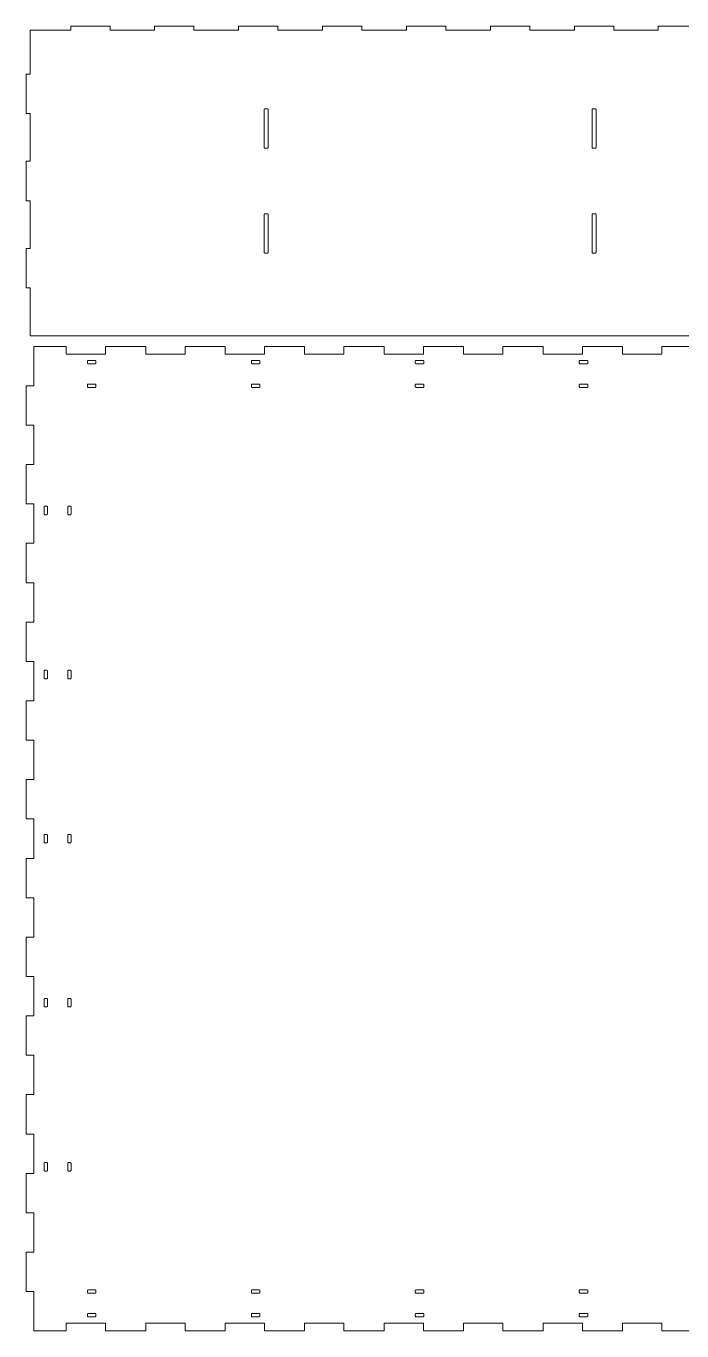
# Model space of a CAD drawing. Header units: millimetres. Extents: x 0 to 3016, y 0 to 2002.
# Drawn here: x 0 to 500, y 0 to 994 of the extents above; entities that cross this region are included whole.
import ezdxf

# ---------------------------------------------------------------- set-up
doc = ezdxf.new("R2010")
doc.units = ezdxf.units.MM
doc.layers.add('CORTE', color=1, linetype='Continuous', lineweight=0)

msp = doc.modelspace()

# ---------------------------------------------------------------- linework, layer by layer
at = {"layer": 'CORTE'}
for points in [[(512, 994), (482, 994), (482, 991), (448, 991), (448, 994), (418, 994), (418, 991), (384, 991), (384, 994), (354, 994), (354, 991), (320, 991), (320, 994), (290, 994), (290, 991), (256, 991), (256, 994), (226, 994), (226, 991), (192, 991), (192, 994), (162, 994), (162, 991), (128, 991), (128, 994), (98, 994), (98, 991), (64, 991), (64, 994), (34, 994), (34, 991), (3, 991), (3, 957.5), (0, 957.5), (0, 927.5), (3, 927.5), (3, 891), (0, 891), (0, 861), (3, 861), (3, 824.5), (0, 824.5), (0, 794.5), (3, 794.5), (3, 758), (34, 758), (64, 758), (98, 758), (128, 758), (162, 758), (192, 758), (226, 758), (256, 758), (290, 758), (320, 758), (354, 758), (384, 758), (418, 758), (448, 758), (482, 758), (512, 758)], [(515.294118, 750), (484.705882, 750), (484.705882, 744), (454.705882, 744), (454.705882, 750), (424.117647, 750), (424.117647, 744), (394.117647, 744), (394.117647, 750), (363.529412, 750), (363.529412, 744), (333.529412, 744), (333.529412, 750), (302.941176, 750), (302.941176, 744), (272.941176, 744), (272.941176, 750), (242.352941, 750), (242.352941, 744), (212.352941, 744), (212.352941, 750), (181.764706, 750), (181.764706, 744), (151.764706, 744), (151.764706, 750), (121.176471, 750), (121.176471, 744), (91.176471, 744), (91.176471, 750), (60.588235, 750), (60.588235, 744), (30.588235, 744), (30.588235, 750), (6, 750), (6, 720), (0, 720), (0, 690), (6, 690), (6, 660), (0, 660), (0, 630), (6, 630), (6, 600), (0, 600), (0, 570), (6, 570), (6, 540), (0, 540), (0, 510), (6, 510), (6, 480), (0, 480), (0, 450), (6, 450), (6, 420), (0, 420), (0, 390), (6, 390), (6, 360), (0, 360), (0, 330), (6, 330), (6, 300), (0, 300), (0, 270), (6, 270), (6, 240), (0, 240), (0, 210), (6, 210), (6, 180), (0, 180), (0, 150), (6, 150), (6, 120), (0, 120), (0, 90), (6, 90), (6, 60), (0, 60), (0, 30), (6, 30), (6, 0), (30.588235, 0), (30.588235, 6), (60.588235, 6), (60.588235, 0), (91.176471, 0), (91.176471, 6), (121.176471, 6), (121.176471, 0), (151.764706, 0), (151.764706, 6), (181.764706, 6), (181.764706, 0), (212.352941, 0), (212.352941, 6), (242.352941, 6), (242.352941, 0), (272.941176, 0), (272.941176, 6), (302.941176, 6), (302.941176, 0), (333.529412, 0), (333.529412, 6), (363.529412, 6), (363.529412, 0), (394.117647, 0), (394.117647, 6), (424.117647, 6), (424.117647, 0), (454.705882, 0), (454.705882, 6), (484.705882, 6), (484.705882, 0), (515.294118, 0)]]:
    msp.add_lwpolyline(points, dxfattribs=at)
for points in [[(184.5, 930.4), (184.496227, 930.467179), (184.484957, 930.533513), (184.46633, 930.598167), (184.440581, 930.66033), (184.408035, 930.719219), (184.369099, 930.774094), (184.324264, 930.824264), (184.274094, 930.869099), (184.219219, 930.908035), (184.16033, 930.940581), (184.098167, 930.96633), (184.033513, 930.984957), (183.967179, 930.996227), (183.9, 931), (182.1, 931), (182.032821, 930.996227), (181.966487, 930.984957), (181.901833, 930.96633), (181.83967, 930.940581), (181.780781, 930.908035), (181.725906, 930.869099), (181.675736, 930.824264), (181.630901, 930.774094), (181.591965, 930.719219), (181.559419, 930.66033), (181.53367, 930.598167), (181.515043, 930.533513), (181.503773, 930.467179), (181.5, 930.4), (181.5, 901.6), (181.503773, 901.532821), (181.515043, 901.466487), (181.53367, 901.401833), (181.559419, 901.33967), (181.591965, 901.280781), (181.630901, 901.225906), (181.675736, 901.175736), (181.725906, 901.130901), (181.780781, 901.091965), (181.83967, 901.059419), (181.901833, 901.03367), (181.966487, 901.015043), (182.032821, 901.003773), (182.1, 901), (183.9, 901), (183.967179, 901.003773), (184.033513, 901.015043), (184.098167, 901.03367), (184.16033, 901.059419), (184.219219, 901.091965), (184.274094, 901.130901), (184.324264, 901.175736), (184.369099, 901.225906), (184.408035, 901.280781), (184.440581, 901.33967), (184.46633, 901.401833), (184.484957, 901.466487), (184.496227, 901.532821), (184.5, 901.6)], [(434.5, 930.4), (434.496227, 930.467179), (434.484957, 930.533513), (434.46633, 930.598167), (434.440581, 930.66033), (434.408035, 930.719219), (434.369099, 930.774094), (434.324264, 930.824264), (434.274094, 930.869099), (434.219219, 930.908035), (434.16033, 930.940581), (434.098167, 930.96633), (434.033513, 930.984957), (433.967179, 930.996227), (433.9, 931), (432.1, 931), (432.032821, 930.996227), (431.966487, 930.984957), (431.901833, 930.96633), (431.83967, 930.940581), (431.780781, 930.908035), (431.725906, 930.869099), (431.675736, 930.824264), (431.630901, 930.774094), (431.591965, 930.719219), (431.559419, 930.66033), (431.53367, 930.598167), (431.515043, 930.533513), (431.503773, 930.467179), (431.5, 930.4), (431.5, 901.6), (431.503773, 901.532821), (431.515043, 901.466487), (431.53367, 901.401833), (431.559419, 901.33967), (431.591965, 901.280781), (431.630901, 901.225906), (431.675736, 901.175736), (431.725906, 901.130901), (431.780781, 901.091965), (431.83967, 901.059419), (431.901833, 901.03367), (431.966487, 901.015043), (432.032821, 901.003773), (432.1, 901), (433.9, 901), (433.967179, 901.003773), (434.033513, 901.015043), (434.098167, 901.03367), (434.16033, 901.059419), (434.219219, 901.091965), (434.274094, 901.130901), (434.324264, 901.175736), (434.369099, 901.225906), (434.408035, 901.280781), (434.440581, 901.33967), (434.46633, 901.401833), (434.484957, 901.466487), (434.496227, 901.532821), (434.5, 901.6)], [(184.5, 850.4), (184.496227, 850.467179), (184.484957, 850.533513), (184.46633, 850.598167), (184.440581, 850.66033), (184.408035, 850.719219), (184.369099, 850.774094), (184.324264, 850.824264), (184.274094, 850.869099), (184.219219, 850.908035), (184.16033, 850.940581), (184.098167, 850.96633), (184.033513, 850.984957), (183.967179, 850.996227), (183.9, 851), (182.1, 851), (182.032821, 850.996227), (181.966487, 850.984957), (181.901833, 850.96633), (181.83967, 850.940581), (181.780781, 850.908035), (181.725906, 850.869099), (181.675736, 850.824264), (181.630901, 850.774094), (181.591965, 850.719219), (181.559419, 850.66033), (181.53367, 850.598167), (181.515043, 850.533513), (181.503773, 850.467179), (181.5, 850.4), (181.5, 821.6), (181.503773, 821.532821), (181.515043, 821.466487), (181.53367, 821.401833), (181.559419, 821.33967), (181.591965, 821.280781), (181.630901, 821.225906), (181.675736, 821.175736), (181.725906, 821.130901), (181.780781, 821.091965), (181.83967, 821.059419), (181.901833, 821.03367), (181.966487, 821.015043), (182.032821, 821.003773), (182.1, 821), (183.9, 821), (183.967179, 821.003773), (184.033513, 821.015043), (184.098167, 821.03367), (184.16033, 821.059419), (184.219219, 821.091965), (184.274094, 821.130901), (184.324264, 821.175736), (184.369099, 821.225906), (184.408035, 821.280781), (184.440581, 821.33967), (184.46633, 821.401833), (184.484957, 821.466487), (184.496227, 821.532821), (184.5, 821.6)], [(434.5, 850.4), (434.496227, 850.467179), (434.484957, 850.533513), (434.46633, 850.598167), (434.440581, 850.66033), (434.408035, 850.719219), (434.369099, 850.774094), (434.324264, 850.824264), (434.274094, 850.869099), (434.219219, 850.908035), (434.16033, 850.940581), (434.098167, 850.96633), (434.033513, 850.984957), (433.967179, 850.996227), (433.9, 851), (432.1, 851), (432.032821, 850.996227), (431.966487, 850.984957), (431.901833, 850.96633), (431.83967, 850.940581), (431.780781, 850.908035), (431.725906, 850.869099), (431.675736, 850.824264), (431.630901, 850.774094), (431.591965, 850.719219), (431.559419, 850.66033), (431.53367, 850.598167), (431.515043, 850.533513), (431.503773, 850.467179), (431.5, 850.4), (431.5, 821.6), (431.503773, 821.532821), (431.515043, 821.466487), (431.53367, 821.401833), (431.559419, 821.33967), (431.591965, 821.280781), (431.630901, 821.225906), (431.675736, 821.175736), (431.725906, 821.130901), (431.780781, 821.091965), (431.83967, 821.059419), (431.901833, 821.03367), (431.966487, 821.015043), (432.032821, 821.003773), (432.1, 821), (433.9, 821), (433.967179, 821.003773), (434.033513, 821.015043), (434.098167, 821.03367), (434.16033, 821.059419), (434.219219, 821.091965), (434.274094, 821.130901), (434.324264, 821.175736), (434.369099, 821.225906), (434.408035, 821.280781), (434.440581, 821.33967), (434.46633, 821.401833), (434.484957, 821.466487), (434.496227, 821.532821), (434.5, 821.6)], [(53.25, 738.65), (53.246227, 738.717179), (53.234957, 738.783513), (53.21633, 738.848167), (53.190581, 738.91033), (53.158035, 738.969219), (53.119099, 739.024094), (53.074264, 739.074264), (53.024094, 739.119099), (52.969219, 739.158035), (52.91033, 739.190581), (52.848167, 739.21633), (52.783513, 739.234957), (52.717179, 739.246227), (52.65, 739.25), (47.35, 739.25), (47.282821, 739.246227), (47.216487, 739.234957), (47.151833, 739.21633), (47.08967, 739.190581), (47.030781, 739.158035), (46.975906, 739.119099), (46.925736, 739.074264), (46.880901, 739.024094), (46.841965, 738.969219), (46.809419, 738.91033), (46.78367, 738.848167), (46.765043, 738.783513), (46.753773, 738.717179), (46.75, 738.65), (46.75, 737.35), (46.753773, 737.282821), (46.765043, 737.216487), (46.78367, 737.151833), (46.809419, 737.08967), (46.841965, 737.030781), (46.880901, 736.975906), (46.925736, 736.925736), (46.975906, 736.880901), (47.030781, 736.841965), (47.08967, 736.809419), (47.151833, 736.78367), (47.216487, 736.765043), (47.282821, 736.753773), (47.35, 736.75), (52.65, 736.75), (52.717179, 736.753773), (52.783513, 736.765043), (52.848167, 736.78367), (52.91033, 736.809419), (52.969219, 736.841965), (53.024094, 736.880901), (53.074264, 736.925736), (53.119099, 736.975906), (53.158035, 737.030781), (53.190581, 737.08967), (53.21633, 737.151833), (53.234957, 737.216487), (53.246227, 737.282821), (53.25, 737.35)], [(178.25, 738.65), (178.246227, 738.717179), (178.234957, 738.783513), (178.21633, 738.848167), (178.190581, 738.91033), (178.158035, 738.969219), (178.119099, 739.024094), (178.074264, 739.074264), (178.024094, 739.119099), (177.969219, 739.158035), (177.91033, 739.190581), (177.848167, 739.21633), (177.783513, 739.234957), (177.717179, 739.246227), (177.65, 739.25), (172.35, 739.25), (172.282821, 739.246227), (172.216487, 739.234957), (172.151833, 739.21633), (172.08967, 739.190581), (172.030781, 739.158035), (171.975906, 739.119099), (171.925736, 739.074264), (171.880901, 739.024094), (171.841965, 738.969219), (171.809419, 738.91033), (171.78367, 738.848167), (171.765043, 738.783513), (171.753773, 738.717179), (171.75, 738.65), (171.75, 737.35), (171.753773, 737.282821), (171.765043, 737.216487), (171.78367, 737.151833), (171.809419, 737.08967), (171.841965, 737.030781), (171.880901, 736.975906), (171.925736, 736.925736), (171.975906, 736.880901), (172.030781, 736.841965), (172.08967, 736.809419), (172.151833, 736.78367), (172.216487, 736.765043), (172.282821, 736.753773), (172.35, 736.75), (177.65, 736.75), (177.717179, 736.753773), (177.783513, 736.765043), (177.848167, 736.78367), (177.91033, 736.809419), (177.969219, 736.841965), (178.024094, 736.880901), (178.074264, 736.925736), (178.119099, 736.975906), (178.158035, 737.030781), (178.190581, 737.08967), (178.21633, 737.151833), (178.234957, 737.216487), (178.246227, 737.282821), (178.25, 737.35)], [(303.25, 738.65), (303.246227, 738.717179), (303.234957, 738.783513), (303.21633, 738.848167), (303.190581, 738.91033), (303.158035, 738.969219), (303.119099, 739.024094), (303.074264, 739.074264), (303.024094, 739.119099), (302.969219, 739.158035), (302.91033, 739.190581), (302.848167, 739.21633), (302.783513, 739.234957), (302.717179, 739.246227), (302.65, 739.25), (297.35, 739.25), (297.282821, 739.246227), (297.216487, 739.234957), (297.151833, 739.21633), (297.08967, 739.190581), (297.030781, 739.158035), (296.975906, 739.119099), (296.925736, 739.074264), (296.880901, 739.024094), (296.841965, 738.969219), (296.809419, 738.91033), (296.78367, 738.848167), (296.765043, 738.783513), (296.753773, 738.717179), (296.75, 738.65), (296.75, 737.35), (296.753773, 737.282821), (296.765043, 737.216487), (296.78367, 737.151833), (296.809419, 737.08967), (296.841965, 737.030781), (296.880901, 736.975906), (296.925736, 736.925736), (296.975906, 736.880901), (297.030781, 736.841965), (297.08967, 736.809419), (297.151833, 736.78367), (297.216487, 736.765043), (297.282821, 736.753773), (297.35, 736.75), (302.65, 736.75), (302.717179, 736.753773), (302.783513, 736.765043), (302.848167, 736.78367), (302.91033, 736.809419), (302.969219, 736.841965), (303.024094, 736.880901), (303.074264, 736.925736), (303.119099, 736.975906), (303.158035, 737.030781), (303.190581, 737.08967), (303.21633, 737.151833), (303.234957, 737.216487), (303.246227, 737.282821), (303.25, 737.35)], [(428.25, 738.65), (428.246227, 738.717179), (428.234957, 738.783513), (428.21633, 738.848167), (428.190581, 738.91033), (428.158035, 738.969219), (428.119099, 739.024094), (428.074264, 739.074264), (428.024094, 739.119099), (427.969219, 739.158035), (427.91033, 739.190581), (427.848167, 739.21633), (427.783513, 739.234957), (427.717179, 739.246227), (427.65, 739.25), (422.35, 739.25), (422.282821, 739.246227), (422.216487, 739.234957), (422.151833, 739.21633), (422.08967, 739.190581), (422.030781, 739.158035), (421.975906, 739.119099), (421.925736, 739.074264), (421.880901, 739.024094), (421.841965, 738.969219), (421.809419, 738.91033), (421.78367, 738.848167), (421.765043, 738.783513), (421.753773, 738.717179), (421.75, 738.65), (421.75, 737.35), (421.753773, 737.282821), (421.765043, 737.216487), (421.78367, 737.151833), (421.809419, 737.08967), (421.841965, 737.030781), (421.880901, 736.975906), (421.925736, 736.925736), (421.975906, 736.880901), (422.030781, 736.841965), (422.08967, 736.809419), (422.151833, 736.78367), (422.216487, 736.765043), (422.282821, 736.753773), (422.35, 736.75), (427.65, 736.75), (427.717179, 736.753773), (427.783513, 736.765043), (427.848167, 736.78367), (427.91033, 736.809419), (427.969219, 736.841965), (428.024094, 736.880901), (428.074264, 736.925736), (428.119099, 736.975906), (428.158035, 737.030781), (428.190581, 737.08967), (428.21633, 737.151833), (428.234957, 737.216487), (428.246227, 737.282821), (428.25, 737.35)], [(53.25, 720.65), (53.246227, 720.717179), (53.234957, 720.783513), (53.21633, 720.848167), (53.190581, 720.91033), (53.158035, 720.969219), (53.119099, 721.024094), (53.074264, 721.074264), (53.024094, 721.119099), (52.969219, 721.158035), (52.91033, 721.190581), (52.848167, 721.21633), (52.783513, 721.234957), (52.717179, 721.246227), (52.65, 721.25), (47.35, 721.25), (47.282821, 721.246227), (47.216487, 721.234957), (47.151833, 721.21633), (47.08967, 721.190581), (47.030781, 721.158035), (46.975906, 721.119099), (46.925736, 721.074264), (46.880901, 721.024094), (46.841965, 720.969219), (46.809419, 720.91033), (46.78367, 720.848167), (46.765043, 720.783513), (46.753773, 720.717179), (46.75, 720.65), (46.75, 719.35), (46.753773, 719.282821), (46.765043, 719.216487), (46.78367, 719.151833), (46.809419, 719.08967), (46.841965, 719.030781), (46.880901, 718.975906), (46.925736, 718.925736), (46.975906, 718.880901), (47.030781, 718.841965), (47.08967, 718.809419), (47.151833, 718.78367), (47.216487, 718.765043), (47.282821, 718.753773), (47.35, 718.75), (52.65, 718.75), (52.717179, 718.753773), (52.783513, 718.765043), (52.848167, 718.78367), (52.91033, 718.809419), (52.969219, 718.841965), (53.024094, 718.880901), (53.074264, 718.925736), (53.119099, 718.975906), (53.158035, 719.030781), (53.190581, 719.08967), (53.21633, 719.151833), (53.234957, 719.216487), (53.246227, 719.282821), (53.25, 719.35)], [(178.25, 720.65), (178.246227, 720.717179), (178.234957, 720.783513), (178.21633, 720.848167), (178.190581, 720.91033), (178.158035, 720.969219), (178.119099, 721.024094), (178.074264, 721.074264), (178.024094, 721.119099), (177.969219, 721.158035), (177.91033, 721.190581), (177.848167, 721.21633), (177.783513, 721.234957), (177.717179, 721.246227), (177.65, 721.25), (172.35, 721.25), (172.282821, 721.246227), (172.216487, 721.234957), (172.151833, 721.21633), (172.08967, 721.190581), (172.030781, 721.158035), (171.975906, 721.119099), (171.925736, 721.074264), (171.880901, 721.024094), (171.841965, 720.969219), (171.809419, 720.91033), (171.78367, 720.848167), (171.765043, 720.783513), (171.753773, 720.717179), (171.75, 720.65), (171.75, 719.35), (171.753773, 719.282821), (171.765043, 719.216487), (171.78367, 719.151833), (171.809419, 719.08967), (171.841965, 719.030781), (171.880901, 718.975906), (171.925736, 718.925736), (171.975906, 718.880901), (172.030781, 718.841965), (172.08967, 718.809419), (172.151833, 718.78367), (172.216487, 718.765043), (172.282821, 718.753773), (172.35, 718.75), (177.65, 718.75), (177.717179, 718.753773), (177.783513, 718.765043), (177.848167, 718.78367), (177.91033, 718.809419), (177.969219, 718.841965), (178.024094, 718.880901), (178.074264, 718.925736), (178.119099, 718.975906), (178.158035, 719.030781), (178.190581, 719.08967), (178.21633, 719.151833), (178.234957, 719.216487), (178.246227, 719.282821), (178.25, 719.35)], [(303.25, 720.65), (303.246227, 720.717179), (303.234957, 720.783513), (303.21633, 720.848167), (303.190581, 720.91033), (303.158035, 720.969219), (303.119099, 721.024094), (303.074264, 721.074264), (303.024094, 721.119099), (302.969219, 721.158035), (302.91033, 721.190581), (302.848167, 721.21633), (302.783513, 721.234957), (302.717179, 721.246227), (302.65, 721.25), (297.35, 721.25), (297.282821, 721.246227), (297.216487, 721.234957), (297.151833, 721.21633), (297.08967, 721.190581), (297.030781, 721.158035), (296.975906, 721.119099), (296.925736, 721.074264), (296.880901, 721.024094), (296.841965, 720.969219), (296.809419, 720.91033), (296.78367, 720.848167), (296.765043, 720.783513), (296.753773, 720.717179), (296.75, 720.65), (296.75, 719.35), (296.753773, 719.282821), (296.765043, 719.216487), (296.78367, 719.151833), (296.809419, 719.08967), (296.841965, 719.030781), (296.880901, 718.975906), (296.925736, 718.925736), (296.975906, 718.880901), (297.030781, 718.841965), (297.08967, 718.809419), (297.151833, 718.78367), (297.216487, 718.765043), (297.282821, 718.753773), (297.35, 718.75), (302.65, 718.75), (302.717179, 718.753773), (302.783513, 718.765043), (302.848167, 718.78367), (302.91033, 718.809419), (302.969219, 718.841965), (303.024094, 718.880901), (303.074264, 718.925736), (303.119099, 718.975906), (303.158035, 719.030781), (303.190581, 719.08967), (303.21633, 719.151833), (303.234957, 719.216487), (303.246227, 719.282821), (303.25, 719.35)], [(428.25, 720.65), (428.246227, 720.717179), (428.234957, 720.783513), (428.21633, 720.848167), (428.190581, 720.91033), (428.158035, 720.969219), (428.119099, 721.024094), (428.074264, 721.074264), (428.024094, 721.119099), (427.969219, 721.158035), (427.91033, 721.190581), (427.848167, 721.21633), (427.783513, 721.234957), (427.717179, 721.246227), (427.65, 721.25), (422.35, 721.25), (422.282821, 721.246227), (422.216487, 721.234957), (422.151833, 721.21633), (422.08967, 721.190581), (422.030781, 721.158035), (421.975906, 721.119099), (421.925736, 721.074264), (421.880901, 721.024094), (421.841965, 720.969219), (421.809419, 720.91033), (421.78367, 720.848167), (421.765043, 720.783513), (421.753773, 720.717179), (421.75, 720.65), (421.75, 719.35), (421.753773, 719.282821), (421.765043, 719.216487), (421.78367, 719.151833), (421.809419, 719.08967), (421.841965, 719.030781), (421.880901, 718.975906), (421.925736, 718.925736), (421.975906, 718.880901), (422.030781, 718.841965), (422.08967, 718.809419), (422.151833, 718.78367), (422.216487, 718.765043), (422.282821, 718.753773), (422.35, 718.75), (427.65, 718.75), (427.717179, 718.753773), (427.783513, 718.765043), (427.848167, 718.78367), (427.91033, 718.809419), (427.969219, 718.841965), (428.024094, 718.880901), (428.074264, 718.925736), (428.119099, 718.975906), (428.158035, 719.030781), (428.190581, 719.08967), (428.21633, 719.151833), (428.234957, 719.216487), (428.246227, 719.282821), (428.25, 719.35)], [(16.25, 627.65), (16.246227, 627.717179), (16.234957, 627.783513), (16.21633, 627.848167), (16.190581, 627.91033), (16.158035, 627.969219), (16.119099, 628.024094), (16.074264, 628.074264), (16.024094, 628.119099), (15.969219, 628.158035), (15.91033, 628.190581), (15.848167, 628.21633), (15.783513, 628.234957), (15.717179, 628.246227), (15.65, 628.25), (14.35, 628.25), (14.282821, 628.246227), (14.216487, 628.234957), (14.151833, 628.21633), (14.08967, 628.190581), (14.030781, 628.158035), (13.975906, 628.119099), (13.925736, 628.074264), (13.880901, 628.024094), (13.841965, 627.969219), (13.809419, 627.91033), (13.78367, 627.848167), (13.765043, 627.783513), (13.753773, 627.717179), (13.75, 627.65), (13.75, 622.35), (13.753773, 622.282821), (13.765043, 622.216487), (13.78367, 622.151833), (13.809419, 622.08967), (13.841965, 622.030781), (13.880901, 621.975906), (13.925736, 621.925736), (13.975906, 621.880901), (14.030781, 621.841965), (14.08967, 621.809419), (14.151833, 621.78367), (14.216487, 621.765043), (14.282821, 621.753773), (14.35, 621.75), (15.65, 621.75), (15.717179, 621.753773), (15.783513, 621.765043), (15.848167, 621.78367), (15.91033, 621.809419), (15.969219, 621.841965), (16.024094, 621.880901), (16.074264, 621.925736), (16.119099, 621.975906), (16.158035, 622.030781), (16.190581, 622.08967), (16.21633, 622.151833), (16.234957, 622.216487), (16.246227, 622.282821), (16.25, 622.35)], [(34.25, 627.65), (34.246227, 627.717179), (34.234957, 627.783513), (34.21633, 627.848167), (34.190581, 627.91033), (34.158035, 627.969219), (34.119099, 628.024094), (34.074264, 628.074264), (34.024094, 628.119099), (33.969219, 628.158035), (33.91033, 628.190581), (33.848167, 628.21633), (33.783513, 628.234957), (33.717179, 628.246227), (33.65, 628.25), (32.35, 628.25), (32.282821, 628.246227), (32.216487, 628.234957), (32.151833, 628.21633), (32.08967, 628.190581), (32.030781, 628.158035), (31.975906, 628.119099), (31.925736, 628.074264), (31.880901, 628.024094), (31.841965, 627.969219), (31.809419, 627.91033), (31.78367, 627.848167), (31.765043, 627.783513), (31.753773, 627.717179), (31.75, 627.65), (31.75, 622.35), (31.753773, 622.282821), (31.765043, 622.216487), (31.78367, 622.151833), (31.809419, 622.08967), (31.841965, 622.030781), (31.880901, 621.975906), (31.925736, 621.925736), (31.975906, 621.880901), (32.030781, 621.841965), (32.08967, 621.809419), (32.151833, 621.78367), (32.216487, 621.765043), (32.282821, 621.753773), (32.35, 621.75), (33.65, 621.75), (33.717179, 621.753773), (33.783513, 621.765043), (33.848167, 621.78367), (33.91033, 621.809419), (33.969219, 621.841965), (34.024094, 621.880901), (34.074264, 621.925736), (34.119099, 621.975906), (34.158035, 622.030781), (34.190581, 622.08967), (34.21633, 622.151833), (34.234957, 622.216487), (34.246227, 622.282821), (34.25, 622.35)], [(16.25, 502.65), (16.246227, 502.717179), (16.234957, 502.783513), (16.21633, 502.848167), (16.190581, 502.91033), (16.158035, 502.969219), (16.119099, 503.024094), (16.074264, 503.074264), (16.024094, 503.119099), (15.969219, 503.158035), (15.91033, 503.190581), (15.848167, 503.21633), (15.783513, 503.234957), (15.717179, 503.246227), (15.65, 503.25), (14.35, 503.25), (14.282821, 503.246227), (14.216487, 503.234957), (14.151833, 503.21633), (14.08967, 503.190581), (14.030781, 503.158035), (13.975906, 503.119099), (13.925736, 503.074264), (13.880901, 503.024094), (13.841965, 502.969219), (13.809419, 502.91033), (13.78367, 502.848167), (13.765043, 502.783513), (13.753773, 502.717179), (13.75, 502.65), (13.75, 497.35), (13.753773, 497.282821), (13.765043, 497.216487), (13.78367, 497.151833), (13.809419, 497.08967), (13.841965, 497.030781), (13.880901, 496.975906), (13.925736, 496.925736), (13.975906, 496.880901), (14.030781, 496.841965), (14.08967, 496.809419), (14.151833, 496.78367), (14.216487, 496.765043), (14.282821, 496.753773), (14.35, 496.75), (15.65, 496.75), (15.717179, 496.753773), (15.783513, 496.765043), (15.848167, 496.78367), (15.91033, 496.809419), (15.969219, 496.841965), (16.024094, 496.880901), (16.074264, 496.925736), (16.119099, 496.975906), (16.158035, 497.030781), (16.190581, 497.08967), (16.21633, 497.151833), (16.234957, 497.216487), (16.246227, 497.282821), (16.25, 497.35)], [(34.25, 502.65), (34.246227, 502.717179), (34.234957, 502.783513), (34.21633, 502.848167), (34.190581, 502.91033), (34.158035, 502.969219), (34.119099, 503.024094), (34.074264, 503.074264), (34.024094, 503.119099), (33.969219, 503.158035), (33.91033, 503.190581), (33.848167, 503.21633), (33.783513, 503.234957), (33.717179, 503.246227), (33.65, 503.25), (32.35, 503.25), (32.282821, 503.246227), (32.216487, 503.234957), (32.151833, 503.21633), (32.08967, 503.190581), (32.030781, 503.158035), (31.975906, 503.119099), (31.925736, 503.074264), (31.880901, 503.024094), (31.841965, 502.969219), (31.809419, 502.91033), (31.78367, 502.848167), (31.765043, 502.783513), (31.753773, 502.717179), (31.75, 502.65), (31.75, 497.35), (31.753773, 497.282821), (31.765043, 497.216487), (31.78367, 497.151833), (31.809419, 497.08967), (31.841965, 497.030781), (31.880901, 496.975906), (31.925736, 496.925736), (31.975906, 496.880901), (32.030781, 496.841965), (32.08967, 496.809419), (32.151833, 496.78367), (32.216487, 496.765043), (32.282821, 496.753773), (32.35, 496.75), (33.65, 496.75), (33.717179, 496.753773), (33.783513, 496.765043), (33.848167, 496.78367), (33.91033, 496.809419), (33.969219, 496.841965), (34.024094, 496.880901), (34.074264, 496.925736), (34.119099, 496.975906), (34.158035, 497.030781), (34.190581, 497.08967), (34.21633, 497.151833), (34.234957, 497.216487), (34.246227, 497.282821), (34.25, 497.35)], [(16.25, 377.65), (16.246227, 377.717179), (16.234957, 377.783513), (16.21633, 377.848167), (16.190581, 377.91033), (16.158035, 377.969219), (16.119099, 378.024094), (16.074264, 378.074264), (16.024094, 378.119099), (15.969219, 378.158035), (15.91033, 378.190581), (15.848167, 378.21633), (15.783513, 378.234957), (15.717179, 378.246227), (15.65, 378.25), (14.35, 378.25), (14.282821, 378.246227), (14.216487, 378.234957), (14.151833, 378.21633), (14.08967, 378.190581), (14.030781, 378.158035), (13.975906, 378.119099), (13.925736, 378.074264), (13.880901, 378.024094), (13.841965, 377.969219), (13.809419, 377.91033), (13.78367, 377.848167), (13.765043, 377.783513), (13.753773, 377.717179), (13.75, 377.65), (13.75, 372.35), (13.753773, 372.282821), (13.765043, 372.216487), (13.78367, 372.151833), (13.809419, 372.08967), (13.841965, 372.030781), (13.880901, 371.975906), (13.925736, 371.925736), (13.975906, 371.880901), (14.030781, 371.841965), (14.08967, 371.809419), (14.151833, 371.78367), (14.216487, 371.765043), (14.282821, 371.753773), (14.35, 371.75), (15.65, 371.75), (15.717179, 371.753773), (15.783513, 371.765043), (15.848167, 371.78367), (15.91033, 371.809419), (15.969219, 371.841965), (16.024094, 371.880901), (16.074264, 371.925736), (16.119099, 371.975906), (16.158035, 372.030781), (16.190581, 372.08967), (16.21633, 372.151833), (16.234957, 372.216487), (16.246227, 372.282821), (16.25, 372.35)], [(34.25, 377.65), (34.246227, 377.717179), (34.234957, 377.783513), (34.21633, 377.848167), (34.190581, 377.91033), (34.158035, 377.969219), (34.119099, 378.024094), (34.074264, 378.074264), (34.024094, 378.119099), (33.969219, 378.158035), (33.91033, 378.190581), (33.848167, 378.21633), (33.783513, 378.234957), (33.717179, 378.246227), (33.65, 378.25), (32.35, 378.25), (32.282821, 378.246227), (32.216487, 378.234957), (32.151833, 378.21633), (32.08967, 378.190581), (32.030781, 378.158035), (31.975906, 378.119099), (31.925736, 378.074264), (31.880901, 378.024094), (31.841965, 377.969219), (31.809419, 377.91033), (31.78367, 377.848167), (31.765043, 377.783513), (31.753773, 377.717179), (31.75, 377.65), (31.75, 372.35), (31.753773, 372.282821), (31.765043, 372.216487), (31.78367, 372.151833), (31.809419, 372.08967), (31.841965, 372.030781), (31.880901, 371.975906), (31.925736, 371.925736), (31.975906, 371.880901), (32.030781, 371.841965), (32.08967, 371.809419), (32.151833, 371.78367), (32.216487, 371.765043), (32.282821, 371.753773), (32.35, 371.75), (33.65, 371.75), (33.717179, 371.753773), (33.783513, 371.765043), (33.848167, 371.78367), (33.91033, 371.809419), (33.969219, 371.841965), (34.024094, 371.880901), (34.074264, 371.925736), (34.119099, 371.975906), (34.158035, 372.030781), (34.190581, 372.08967), (34.21633, 372.151833), (34.234957, 372.216487), (34.246227, 372.282821), (34.25, 372.35)], [(16.25, 252.65), (16.246227, 252.717179), (16.234957, 252.783513), (16.21633, 252.848167), (16.190581, 252.91033), (16.158035, 252.969219), (16.119099, 253.024094), (16.074264, 253.074264), (16.024094, 253.119099), (15.969219, 253.158035), (15.91033, 253.190581), (15.848167, 253.21633), (15.783513, 253.234957), (15.717179, 253.246227), (15.65, 253.25), (14.35, 253.25), (14.282821, 253.246227), (14.216487, 253.234957), (14.151833, 253.21633), (14.08967, 253.190581), (14.030781, 253.158035), (13.975906, 253.119099), (13.925736, 253.074264), (13.880901, 253.024094), (13.841965, 252.969219), (13.809419, 252.91033), (13.78367, 252.848167), (13.765043, 252.783513), (13.753773, 252.717179), (13.75, 252.65), (13.75, 247.35), (13.753773, 247.282821), (13.765043, 247.216487), (13.78367, 247.151833), (13.809419, 247.08967), (13.841965, 247.030781), (13.880901, 246.975906), (13.925736, 246.925736), (13.975906, 246.880901), (14.030781, 246.841965), (14.08967, 246.809419), (14.151833, 246.78367), (14.216487, 246.765043), (14.282821, 246.753773), (14.35, 246.75), (15.65, 246.75), (15.717179, 246.753773), (15.783513, 246.765043), (15.848167, 246.78367), (15.91033, 246.809419), (15.969219, 246.841965), (16.024094, 246.880901), (16.074264, 246.925736), (16.119099, 246.975906), (16.158035, 247.030781), (16.190581, 247.08967), (16.21633, 247.151833), (16.234957, 247.216487), (16.246227, 247.282821), (16.25, 247.35)], [(34.25, 252.65), (34.246227, 252.717179), (34.234957, 252.783513), (34.21633, 252.848167), (34.190581, 252.91033), (34.158035, 252.969219), (34.119099, 253.024094), (34.074264, 253.074264), (34.024094, 253.119099), (33.969219, 253.158035), (33.91033, 253.190581), (33.848167, 253.21633), (33.783513, 253.234957), (33.717179, 253.246227), (33.65, 253.25), (32.35, 253.25), (32.282821, 253.246227), (32.216487, 253.234957), (32.151833, 253.21633), (32.08967, 253.190581), (32.030781, 253.158035), (31.975906, 253.119099), (31.925736, 253.074264), (31.880901, 253.024094), (31.841965, 252.969219), (31.809419, 252.91033), (31.78367, 252.848167), (31.765043, 252.783513), (31.753773, 252.717179), (31.75, 252.65), (31.75, 247.35), (31.753773, 247.282821), (31.765043, 247.216487), (31.78367, 247.151833), (31.809419, 247.08967), (31.841965, 247.030781), (31.880901, 246.975906), (31.925736, 246.925736), (31.975906, 246.880901), (32.030781, 246.841965), (32.08967, 246.809419), (32.151833, 246.78367), (32.216487, 246.765043), (32.282821, 246.753773), (32.35, 246.75), (33.65, 246.75), (33.717179, 246.753773), (33.783513, 246.765043), (33.848167, 246.78367), (33.91033, 246.809419), (33.969219, 246.841965), (34.024094, 246.880901), (34.074264, 246.925736), (34.119099, 246.975906), (34.158035, 247.030781), (34.190581, 247.08967), (34.21633, 247.151833), (34.234957, 247.216487), (34.246227, 247.282821), (34.25, 247.35)], [(16.25, 127.65), (16.246227, 127.717179), (16.234957, 127.783513), (16.21633, 127.848167), (16.190581, 127.91033), (16.158035, 127.969219), (16.119099, 128.024094), (16.074264, 128.074264), (16.024094, 128.119099), (15.969219, 128.158035), (15.91033, 128.190581), (15.848167, 128.21633), (15.783513, 128.234957), (15.717179, 128.246227), (15.65, 128.25), (14.35, 128.25), (14.282821, 128.246227), (14.216487, 128.234957), (14.151833, 128.21633), (14.08967, 128.190581), (14.030781, 128.158035), (13.975906, 128.119099), (13.925736, 128.074264), (13.880901, 128.024094), (13.841965, 127.969219), (13.809419, 127.91033), (13.78367, 127.848167), (13.765043, 127.783513), (13.753773, 127.717179), (13.75, 127.65), (13.75, 122.35), (13.753773, 122.282821), (13.765043, 122.216487), (13.78367, 122.151833), (13.809419, 122.08967), (13.841965, 122.030781), (13.880901, 121.975906), (13.925736, 121.925736), (13.975906, 121.880901), (14.030781, 121.841965), (14.08967, 121.809419), (14.151833, 121.78367), (14.216487, 121.765043), (14.282821, 121.753773), (14.35, 121.75), (15.65, 121.75), (15.717179, 121.753773), (15.783513, 121.765043), (15.848167, 121.78367), (15.91033, 121.809419), (15.969219, 121.841965), (16.024094, 121.880901), (16.074264, 121.925736), (16.119099, 121.975906), (16.158035, 122.030781), (16.190581, 122.08967), (16.21633, 122.151833), (16.234957, 122.216487), (16.246227, 122.282821), (16.25, 122.35)], [(34.25, 127.65), (34.246227, 127.717179), (34.234957, 127.783513), (34.21633, 127.848167), (34.190581, 127.91033), (34.158035, 127.969219), (34.119099, 128.024094), (34.074264, 128.074264), (34.024094, 128.119099), (33.969219, 128.158035), (33.91033, 128.190581), (33.848167, 128.21633), (33.783513, 128.234957), (33.717179, 128.246227), (33.65, 128.25), (32.35, 128.25), (32.282821, 128.246227), (32.216487, 128.234957), (32.151833, 128.21633), (32.08967, 128.190581), (32.030781, 128.158035), (31.975906, 128.119099), (31.925736, 128.074264), (31.880901, 128.024094), (31.841965, 127.969219), (31.809419, 127.91033), (31.78367, 127.848167), (31.765043, 127.783513), (31.753773, 127.717179), (31.75, 127.65), (31.75, 122.35), (31.753773, 122.282821), (31.765043, 122.216487), (31.78367, 122.151833), (31.809419, 122.08967), (31.841965, 122.030781), (31.880901, 121.975906), (31.925736, 121.925736), (31.975906, 121.880901), (32.030781, 121.841965), (32.08967, 121.809419), (32.151833, 121.78367), (32.216487, 121.765043), (32.282821, 121.753773), (32.35, 121.75), (33.65, 121.75), (33.717179, 121.753773), (33.783513, 121.765043), (33.848167, 121.78367), (33.91033, 121.809419), (33.969219, 121.841965), (34.024094, 121.880901), (34.074264, 121.925736), (34.119099, 121.975906), (34.158035, 122.030781), (34.190581, 122.08967), (34.21633, 122.151833), (34.234957, 122.216487), (34.246227, 122.282821), (34.25, 122.35)], [(53.25, 30.65), (53.246227, 30.717179), (53.234957, 30.783513), (53.21633, 30.848167), (53.190581, 30.91033), (53.158035, 30.969219), (53.119099, 31.024094), (53.074264, 31.074264), (53.024094, 31.119099), (52.969219, 31.158035), (52.91033, 31.190581), (52.848167, 31.21633), (52.783513, 31.234957), (52.717179, 31.246227), (52.65, 31.25), (47.35, 31.25), (47.282821, 31.246227), (47.216487, 31.234957), (47.151833, 31.21633), (47.08967, 31.190581), (47.030781, 31.158035), (46.975906, 31.119099), (46.925736, 31.074264), (46.880901, 31.024094), (46.841965, 30.969219), (46.809419, 30.91033), (46.78367, 30.848167), (46.765043, 30.783513), (46.753773, 30.717179), (46.75, 30.65), (46.75, 29.35), (46.753773, 29.282821), (46.765043, 29.216487), (46.78367, 29.151833), (46.809419, 29.08967), (46.841965, 29.030781), (46.880901, 28.975906), (46.925736, 28.925736), (46.975906, 28.880901), (47.030781, 28.841965), (47.08967, 28.809419), (47.151833, 28.78367), (47.216487, 28.765043), (47.282821, 28.753773), (47.35, 28.75), (52.65, 28.75), (52.717179, 28.753773), (52.783513, 28.765043), (52.848167, 28.78367), (52.91033, 28.809419), (52.969219, 28.841965), (53.024094, 28.880901), (53.074264, 28.925736), (53.119099, 28.975906), (53.158035, 29.030781), (53.190581, 29.08967), (53.21633, 29.151833), (53.234957, 29.216487), (53.246227, 29.282821), (53.25, 29.35)], [(178.25, 30.65), (178.246227, 30.717179), (178.234957, 30.783513), (178.21633, 30.848167), (178.190581, 30.91033), (178.158035, 30.969219), (178.119099, 31.024094), (178.074264, 31.074264), (178.024094, 31.119099), (177.969219, 31.158035), (177.91033, 31.190581), (177.848167, 31.21633), (177.783513, 31.234957), (177.717179, 31.246227), (177.65, 31.25), (172.35, 31.25), (172.282821, 31.246227), (172.216487, 31.234957), (172.151833, 31.21633), (172.08967, 31.190581), (172.030781, 31.158035), (171.975906, 31.119099), (171.925736, 31.074264), (171.880901, 31.024094), (171.841965, 30.969219), (171.809419, 30.91033), (171.78367, 30.848167), (171.765043, 30.783513), (171.753773, 30.717179), (171.75, 30.65), (171.75, 29.35), (171.753773, 29.282821), (171.765043, 29.216487), (171.78367, 29.151833), (171.809419, 29.08967), (171.841965, 29.030781), (171.880901, 28.975906), (171.925736, 28.925736), (171.975906, 28.880901), (172.030781, 28.841965), (172.08967, 28.809419), (172.151833, 28.78367), (172.216487, 28.765043), (172.282821, 28.753773), (172.35, 28.75), (177.65, 28.75), (177.717179, 28.753773), (177.783513, 28.765043), (177.848167, 28.78367), (177.91033, 28.809419), (177.969219, 28.841965), (178.024094, 28.880901), (178.074264, 28.925736), (178.119099, 28.975906), (178.158035, 29.030781), (178.190581, 29.08967), (178.21633, 29.151833), (178.234957, 29.216487), (178.246227, 29.282821), (178.25, 29.35)], [(303.25, 30.65), (303.246227, 30.717179), (303.234957, 30.783513), (303.21633, 30.848167), (303.190581, 30.91033), (303.158035, 30.969219), (303.119099, 31.024094), (303.074264, 31.074264), (303.024094, 31.119099), (302.969219, 31.158035), (302.91033, 31.190581), (302.848167, 31.21633), (302.783513, 31.234957), (302.717179, 31.246227), (302.65, 31.25), (297.35, 31.25), (297.282821, 31.246227), (297.216487, 31.234957), (297.151833, 31.21633), (297.08967, 31.190581), (297.030781, 31.158035), (296.975906, 31.119099), (296.925736, 31.074264), (296.880901, 31.024094), (296.841965, 30.969219), (296.809419, 30.91033), (296.78367, 30.848167), (296.765043, 30.783513), (296.753773, 30.717179), (296.75, 30.65), (296.75, 29.35), (296.753773, 29.282821), (296.765043, 29.216487), (296.78367, 29.151833), (296.809419, 29.08967), (296.841965, 29.030781), (296.880901, 28.975906), (296.925736, 28.925736), (296.975906, 28.880901), (297.030781, 28.841965), (297.08967, 28.809419), (297.151833, 28.78367), (297.216487, 28.765043), (297.282821, 28.753773), (297.35, 28.75), (302.65, 28.75), (302.717179, 28.753773), (302.783513, 28.765043), (302.848167, 28.78367), (302.91033, 28.809419), (302.969219, 28.841965), (303.024094, 28.880901), (303.074264, 28.925736), (303.119099, 28.975906), (303.158035, 29.030781), (303.190581, 29.08967), (303.21633, 29.151833), (303.234957, 29.216487), (303.246227, 29.282821), (303.25, 29.35)], [(428.25, 30.65), (428.246227, 30.717179), (428.234957, 30.783513), (428.21633, 30.848167), (428.190581, 30.91033), (428.158035, 30.969219), (428.119099, 31.024094), (428.074264, 31.074264), (428.024094, 31.119099), (427.969219, 31.158035), (427.91033, 31.190581), (427.848167, 31.21633), (427.783513, 31.234957), (427.717179, 31.246227), (427.65, 31.25), (422.35, 31.25), (422.282821, 31.246227), (422.216487, 31.234957), (422.151833, 31.21633), (422.08967, 31.190581), (422.030781, 31.158035), (421.975906, 31.119099), (421.925736, 31.074264), (421.880901, 31.024094), (421.841965, 30.969219), (421.809419, 30.91033), (421.78367, 30.848167), (421.765043, 30.783513), (421.753773, 30.717179), (421.75, 30.65), (421.75, 29.35), (421.753773, 29.282821), (421.765043, 29.216487), (421.78367, 29.151833), (421.809419, 29.08967), (421.841965, 29.030781), (421.880901, 28.975906), (421.925736, 28.925736), (421.975906, 28.880901), (422.030781, 28.841965), (422.08967, 28.809419), (422.151833, 28.78367), (422.216487, 28.765043), (422.282821, 28.753773), (422.35, 28.75), (427.65, 28.75), (427.717179, 28.753773), (427.783513, 28.765043), (427.848167, 28.78367), (427.91033, 28.809419), (427.969219, 28.841965), (428.024094, 28.880901), (428.074264, 28.925736), (428.119099, 28.975906), (428.158035, 29.030781), (428.190581, 29.08967), (428.21633, 29.151833), (428.234957, 29.216487), (428.246227, 29.282821), (428.25, 29.35)], [(53.25, 12.65), (53.246227, 12.717179), (53.234957, 12.783513), (53.21633, 12.848167), (53.190581, 12.91033), (53.158035, 12.969219), (53.119099, 13.024094), (53.074264, 13.074264), (53.024094, 13.119099), (52.969219, 13.158035), (52.91033, 13.190581), (52.848167, 13.21633), (52.783513, 13.234957), (52.717179, 13.246227), (52.65, 13.25), (47.35, 13.25), (47.282821, 13.246227), (47.216487, 13.234957), (47.151833, 13.21633), (47.08967, 13.190581), (47.030781, 13.158035), (46.975906, 13.119099), (46.925736, 13.074264), (46.880901, 13.024094), (46.841965, 12.969219), (46.809419, 12.91033), (46.78367, 12.848167), (46.765043, 12.783513), (46.753773, 12.717179), (46.75, 12.65), (46.75, 11.35), (46.753773, 11.282821), (46.765043, 11.216487), (46.78367, 11.151833), (46.809419, 11.08967), (46.841965, 11.030781), (46.880901, 10.975906), (46.925736, 10.925736), (46.975906, 10.880901), (47.030781, 10.841965), (47.08967, 10.809419), (47.151833, 10.78367), (47.216487, 10.765043), (47.282821, 10.753773), (47.35, 10.75), (52.65, 10.75), (52.717179, 10.753773), (52.783513, 10.765043), (52.848167, 10.78367), (52.91033, 10.809419), (52.969219, 10.841965), (53.024094, 10.880901), (53.074264, 10.925736), (53.119099, 10.975906), (53.158035, 11.030781), (53.190581, 11.08967), (53.21633, 11.151833), (53.234957, 11.216487), (53.246227, 11.282821), (53.25, 11.35)], [(178.25, 12.65), (178.246227, 12.717179), (178.234957, 12.783513), (178.21633, 12.848167), (178.190581, 12.91033), (178.158035, 12.969219), (178.119099, 13.024094), (178.074264, 13.074264), (178.024094, 13.119099), (177.969219, 13.158035), (177.91033, 13.190581), (177.848167, 13.21633), (177.783513, 13.234957), (177.717179, 13.246227), (177.65, 13.25), (172.35, 13.25), (172.282821, 13.246227), (172.216487, 13.234957), (172.151833, 13.21633), (172.08967, 13.190581), (172.030781, 13.158035), (171.975906, 13.119099), (171.925736, 13.074264), (171.880901, 13.024094), (171.841965, 12.969219), (171.809419, 12.91033), (171.78367, 12.848167), (171.765043, 12.783513), (171.753773, 12.717179), (171.75, 12.65), (171.75, 11.35), (171.753773, 11.282821), (171.765043, 11.216487), (171.78367, 11.151833), (171.809419, 11.08967), (171.841965, 11.030781), (171.880901, 10.975906), (171.925736, 10.925736), (171.975906, 10.880901), (172.030781, 10.841965), (172.08967, 10.809419), (172.151833, 10.78367), (172.216487, 10.765043), (172.282821, 10.753773), (172.35, 10.75), (177.65, 10.75), (177.717179, 10.753773), (177.783513, 10.765043), (177.848167, 10.78367), (177.91033, 10.809419), (177.969219, 10.841965), (178.024094, 10.880901), (178.074264, 10.925736), (178.119099, 10.975906), (178.158035, 11.030781), (178.190581, 11.08967), (178.21633, 11.151833), (178.234957, 11.216487), (178.246227, 11.282821), (178.25, 11.35)], [(303.25, 12.65), (303.246227, 12.717179), (303.234957, 12.783513), (303.21633, 12.848167), (303.190581, 12.91033), (303.158035, 12.969219), (303.119099, 13.024094), (303.074264, 13.074264), (303.024094, 13.119099), (302.969219, 13.158035), (302.91033, 13.190581), (302.848167, 13.21633), (302.783513, 13.234957), (302.717179, 13.246227), (302.65, 13.25), (297.35, 13.25), (297.282821, 13.246227), (297.216487, 13.234957), (297.151833, 13.21633), (297.08967, 13.190581), (297.030781, 13.158035), (296.975906, 13.119099), (296.925736, 13.074264), (296.880901, 13.024094), (296.841965, 12.969219), (296.809419, 12.91033), (296.78367, 12.848167), (296.765043, 12.783513), (296.753773, 12.717179), (296.75, 12.65), (296.75, 11.35), (296.753773, 11.282821), (296.765043, 11.216487), (296.78367, 11.151833), (296.809419, 11.08967), (296.841965, 11.030781), (296.880901, 10.975906), (296.925736, 10.925736), (296.975906, 10.880901), (297.030781, 10.841965), (297.08967, 10.809419), (297.151833, 10.78367), (297.216487, 10.765043), (297.282821, 10.753773), (297.35, 10.75), (302.65, 10.75), (302.717179, 10.753773), (302.783513, 10.765043), (302.848167, 10.78367), (302.91033, 10.809419), (302.969219, 10.841965), (303.024094, 10.880901), (303.074264, 10.925736), (303.119099, 10.975906), (303.158035, 11.030781), (303.190581, 11.08967), (303.21633, 11.151833), (303.234957, 11.216487), (303.246227, 11.282821), (303.25, 11.35)], [(428.25, 12.65), (428.246227, 12.717179), (428.234957, 12.783513), (428.21633, 12.848167), (428.190581, 12.91033), (428.158035, 12.969219), (428.119099, 13.024094), (428.074264, 13.074264), (428.024094, 13.119099), (427.969219, 13.158035), (427.91033, 13.190581), (427.848167, 13.21633), (427.783513, 13.234957), (427.717179, 13.246227), (427.65, 13.25), (422.35, 13.25), (422.282821, 13.246227), (422.216487, 13.234957), (422.151833, 13.21633), (422.08967, 13.190581), (422.030781, 13.158035), (421.975906, 13.119099), (421.925736, 13.074264), (421.880901, 13.024094), (421.841965, 12.969219), (421.809419, 12.91033), (421.78367, 12.848167), (421.765043, 12.783513), (421.753773, 12.717179), (421.75, 12.65), (421.75, 11.35), (421.753773, 11.282821), (421.765043, 11.216487), (421.78367, 11.151833), (421.809419, 11.08967), (421.841965, 11.030781), (421.880901, 10.975906), (421.925736, 10.925736), (421.975906, 10.880901), (422.030781, 10.841965), (422.08967, 10.809419), (422.151833, 10.78367), (422.216487, 10.765043), (422.282821, 10.753773), (422.35, 10.75), (427.65, 10.75), (427.717179, 10.753773), (427.783513, 10.765043), (427.848167, 10.78367), (427.91033, 10.809419), (427.969219, 10.841965), (428.024094, 10.880901), (428.074264, 10.925736), (428.119099, 10.975906), (428.158035, 11.030781), (428.190581, 11.08967), (428.21633, 11.151833), (428.234957, 11.216487), (428.246227, 11.282821), (428.25, 11.35)]]:
    msp.add_lwpolyline(points, close=True, dxfattribs=at)

doc.saveas('drawing.dxf')
